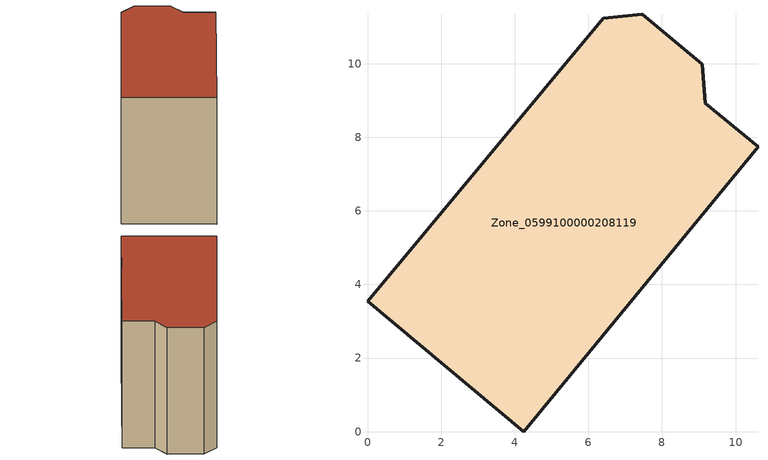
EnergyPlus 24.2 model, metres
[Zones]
Zone_0599100000208119
 floor ground (C_G): 0,3.55 6.41,11.24 7.47,11.34 9.09,9.99 9.18,8.93 10.61,7.74 4.25,0 z0
 wall outside (C_F): 6.41,11.24 0,3.55 4.25,0 10.61,7.74 9.18,8.93 9.09,9.99 7.47,11.34 6.41,11.24 z0:8.38
 roof outside (C_R): 7.47,11.34 6.41,11.24 0,3.55 4.25,0 10.61,7.74 9.18,8.93 9.09,9.99 z8.38
[BUILDING]
Pand.0599100000208119: North Axis=0; Terrain=City; Loads Convergence Tolerance Value=0.04; Temperature Convergence Tolerance Value=0.4; Solar Distribution=FullExterior; Maximum Number of Warmup Days=25; Minimum Number of Warmup Days=1
[Site:Location]
Rotterdam.The.Hague.AP_ZH_NLD Design_Conditions: Latitude=51.96; Longitude=4.45; Time Zone=1; Elevation=-4.5
[SITE:GROUNDTEMPERATURE:BUILDINGSURFACE]
18, 18, 18, 18, 18, 18, 18, 18, 18, 18, 18, 18
[MATERIAL] Thermal Absorptance=0.9; Solar Absorptance=0.7; Visible Absorptance=0.7
Name | Roughness | Thickness | Conductivity | Density | Specific Heat
G.TI.1946 | MediumSmooth | 0.15 | 1 | 540 | 1210
F.TI.1946 | Rough | 0.3 | 0.857143 | 1920 | 840
R.TI.1946 | MediumRough | 0.2 | 0.1 | 1500 | 1000
[CONSTRUCTION]
C_G: G.TI.1946
C_F: F.TI.1946
C_R: R.TI.1946
[ZONE]
Zone_0599100000208119: Type=1; Multiplier=1; Ceiling Height=Autocalculate; Volume=Autocalculate; Floor Area=autocalculate; Part of Total Floor Area=Yes
[ZONEINFILTRATION:DESIGNFLOWRATE]
Infil_Zone_0599100000208119: Zone or ZoneList or Space or SpaceList=Zone_0599100000208119; Schedule=AlwaysOn; Design Flow Rate Calculation Method=Flow/Area; Flow Rate per Floor Area=0.003; Constant Term Coefficient=1; Temperature Term Coefficient=0; Velocity Term Coefficient=0; Velocity Squared Term Coefficient=0
[HVACTEMPLATE:ZONE:IDEALLOADSAIRSYSTEM]
Zone_0599100000208119: Maximum Heating Supply Air Temperature=50; Minimum Cooling Supply Air Temperature=13; Maximum Heating Supply Air Humidity Ratio=0.0156; Minimum Cooling Supply Air Humidity Ratio=0.0077; Heating Limit=NoLimit; Cooling Limit=NoLimit; Dehumidification Control Type=ConstantSensibleHeatRatio; Cooling Sensible Heat Ratio=0.7; Dehumidification Setpoint=60; Humidification Control Type=None; Humidification Setpoint=30; Outdoor Air Method=None; Outdoor Air Flow Rate per Person=0.00944; Outdoor Air Flow Rate per Zone Floor Area=0; Outdoor Air Flow Rate per Zone=0; Demand Controlled Ventilation Type=None; Outdoor Air Economizer Type=NoEconomizer; Heat Recovery Type=None; Sensible Heat Recovery Effectiveness=0.7; Latent Heat Recovery Effectiveness=0.65
[ZONECONTROL:THERMOSTAT]
ThermostatControl_Zone_0599100000208119: Zone or ZoneList=Zone_0599100000208119; Control Type Schedule=DualSetpointControlType; Control 1=Thermostat_Zone_0599100000208119; Temperature Difference Between Cutout And Setpoint=0
[THERMOSTATSETPOINT:DUALSETPOINT]
Thermostat_Zone_0599100000208119: Heating Setpoint Temperature Schedule=HeatingSetpoint_Zone_0599100000208119; Cooling Setpoint Temperature Schedule=CoolingSetpoint_Zone_0599100000208119
[SCHEDULE:COMPACT]
HeatingSetpoint_Zone_0599100000208119: Through: 12/31, For: AllDays, Until: 24:00, 21
CoolingSetpoint_Zone_0599100000208119: Through: 12/31, For: AllDays, Until: 24:00, 24
DualSetpointControlType: Through: 12/31, For: AllDays, Until: 24:00, 4
AlwaysOn: Through: 12/31, For: AllDays, Until: 24:00, 1
